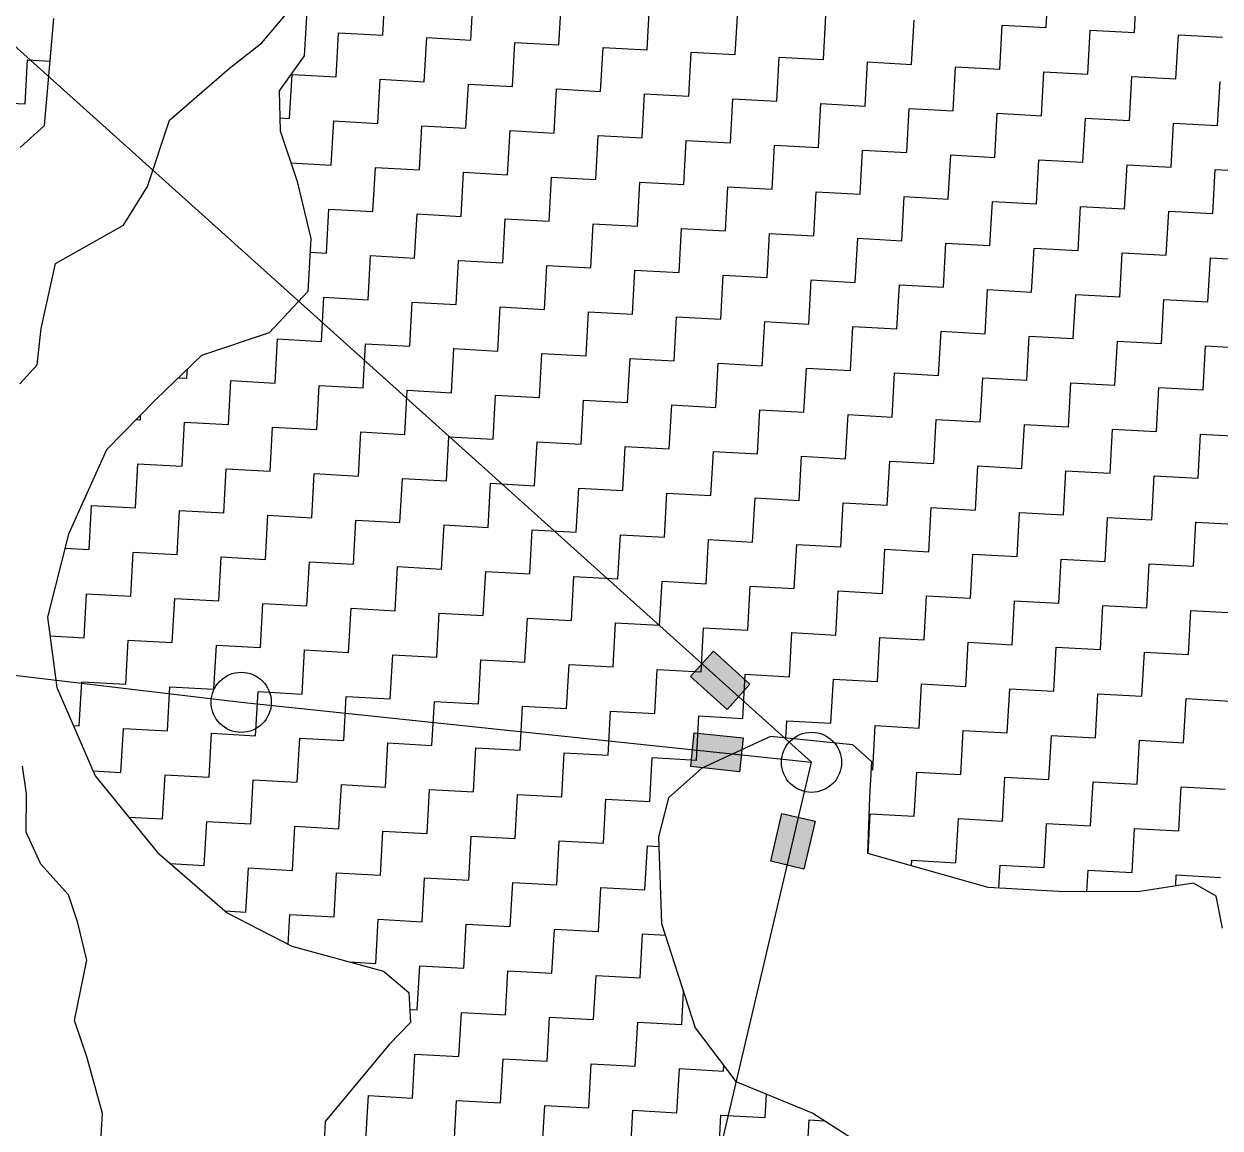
# Model space of a CAD drawing. Header units: metres. Extents: x 277693 to 281059, y 2038920 to 2043234.
# Drawn here: x 279005.1 to 279347, y 2041588.2 to 2041903.7 of the extents above; entities that cross this region are included whole.
import ezdxf

# ---------------------------------------------------------------- set-up
doc = ezdxf.new("R2010")
doc.units = ezdxf.units.M
doc.header["$MEASUREMENT"] = 0
for name, color, linetype in [('LINE_WATER', 4, 'Continuous'), ('POLY_HATCH', 12, 'Continuous'), ('POLY_PARCEL', 6, 'Continuous')]:
    doc.layers.add(name, color=color, linetype=linetype)

msp = doc.modelspace()

# ---------------------------------------------------------------- hatches: boundary and pattern name
for points in [[(279195.68, 2041717.22), (279206.13, 2041707.83), (279212.62, 2041715.06), (279202.18, 2041724.44)], [(279195.69, 2041691.47), (279209.66, 2041690), (279210.67, 2041699.66), (279196.71, 2041701.13)], [(279228.03, 2041662.22), (279231.24, 2041675.9), (279221.78, 2041678.12), (279218.57, 2041664.45)]]:
    msp.add_hatch(color=256).paths.add_polyline_path(points)

# ---------------------------------------------------------------- linework, layer by layer
for points in [[(279202.18, 2041724.44), (279212.62, 2041715.06), (279206.13, 2041707.83), (279195.68, 2041717.22)], [(279196.71, 2041701.13), (279210.67, 2041699.66), (279209.66, 2041690), (279195.69, 2041691.47)], [(279218.57, 2041664.45), (279221.78, 2041678.12), (279231.24, 2041675.9), (279228.03, 2041662.22)]]:
    msp.add_lwpolyline(points, close=True)
for centre in [(279067.25, 2041709.85), (279230.21, 2041692.72)]:
    msp.add_circle(centre, 8.59)
at = {"layer": 'LINE_WATER'}
for p, q in [((279073.09, 2041898.23), (279084.84, 2041912.21)), ((279063.8, 2041890.91), (279073.09, 2041898.23)), ((279046.78, 2041876.17), (279063.8, 2041890.91)), ((279040.5, 2041857.19), (279046.78, 2041876.17)), ((279033.64, 2041846.2), (279040.5, 2041857.19)), ((279014.22, 2041835.26), (279033.64, 2041846.2)), ((279010.06, 2041816.68), (279014.22, 2041835.26)), ((279008.96, 2041806.29), (279010.06, 2041816.68)), ((279003.95, 2041800.82), (279008.96, 2041806.29)), ((279005.86, 2041683.68), (279004.72, 2041691.58)), ((279005.78, 2041672.71), (279005.86, 2041683.68)), ((279009.98, 2041663.6), (279005.78, 2041672.71)), ((279017.86, 2041654.81), (279009.98, 2041663.6)), ((279020.55, 2041646.82), (279017.86, 2041654.81)), ((279023.11, 2041636.23), (279020.55, 2041646.82)), ((279019.62, 2041618.95), (279023.11, 2041636.23)), ((279023.22, 2041608.3), (279019.62, 2041618.95)), ((279027.57, 2041592.39), (279023.22, 2041608.3)), ((279027.14, 2041584.57), (279027.57, 2041592.39))]:
    msp.add_line(p, q, dxfattribs=at)
at = {"layer": 'POLY_HATCH', "linetype": 'Continuous'}
for p, q in [((279297.29, 2041902.63), (279297.99, 2041915.22)), ((279107.67, 2041900.45), (279108.36, 2041913.05)), ((279132.86, 2041899.06), (279133.55, 2041911.66)), ((279322.48, 2041901.24), (279323.18, 2041913.84)), ((279158.05, 2041897.68), (279158.74, 2041910.27)), ((279183.24, 2041896.29), (279183.93, 2041908.88)), ((279208.43, 2041894.9), (279209.12, 2041907.49)), ((279233.62, 2041893.51), (279234.31, 2041906.1)), ((279258.81, 2041892.12), (279259.51, 2041904.71)), ((279284, 2041890.73), (279284.7, 2041903.32)), ((279284.7, 2041903.32), (279297.29, 2041902.63)), ((279309.19, 2041889.34), (279309.89, 2041901.93)), ((279309.89, 2041901.93), (279322.48, 2041901.24)), ((279094.38, 2041888.55), (279095.07, 2041901.15)), ((279095.07, 2041901.15), (279107.67, 2041900.45)), ((279119.57, 2041887.16), (279120.26, 2041899.76)), ((279120.26, 2041899.76), (279132.86, 2041899.06)), ((279144.76, 2041885.77), (279145.45, 2041898.37)), ((279145.45, 2041898.37), (279158.05, 2041897.68)), ((279334.38, 2041887.95), (279335.08, 2041900.55)), ((279335.08, 2041900.55), (279347.67, 2041899.85)), ((279169.95, 2041884.39), (279170.64, 2041896.98)), ((279170.64, 2041896.98), (279183.24, 2041896.29)), ((279195.14, 2041883), (279195.83, 2041895.59)), ((279195.83, 2041895.59), (279208.43, 2041894.9)), ((279005.51, 2041880.82), (279006.21, 2041893.42)), ((279006.21, 2041893.42), (279012.64, 2041893.06)), ((279220.33, 2041881.61), (279221.02, 2041894.2)), ((279221.02, 2041894.2), (279233.62, 2041893.51)), ((279245.52, 2041880.22), (279246.22, 2041892.81)), ((279246.22, 2041892.81), (279258.81, 2041892.12)), ((279270.71, 2041878.83), (279271.41, 2041891.42)), ((279271.41, 2041891.42), (279284, 2041890.73)), ((279081.09, 2041876.65), (279081.78, 2041889.25)), ((279081.78, 2041889.25), (279094.38, 2041888.55)), ((279106.28, 2041875.26), (279106.97, 2041887.86)), ((279106.97, 2041887.86), (279119.57, 2041887.16)), ((279295.9, 2041877.44), (279296.6, 2041890.03)), ((279296.6, 2041890.03), (279309.19, 2041889.34)), ((279321.09, 2041876.05), (279321.79, 2041888.64)), ((279321.79, 2041888.64), (279334.38, 2041887.95)), ((279131.47, 2041873.87), (279132.16, 2041886.47)), ((279132.16, 2041886.47), (279144.76, 2041885.77)), ((279156.66, 2041872.48), (279157.35, 2041885.08)), ((279157.35, 2041885.08), (279169.95, 2041884.39)), ((279346.28, 2041874.66), (279346.98, 2041887.25)), ((278992.92, 2041881.52), (279005.51, 2041880.82)), ((279181.85, 2041871.1), (279182.54, 2041883.69)), ((279182.54, 2041883.69), (279195.14, 2041883)), ((279207.04, 2041869.71), (279207.73, 2041882.3)), ((279207.73, 2041882.3), (279220.33, 2041881.61)), ((279232.23, 2041868.32), (279232.93, 2041880.91)), ((279232.93, 2041880.91), (279245.52, 2041880.22)), ((279257.42, 2041866.93), (279258.12, 2041879.52)), ((279258.12, 2041879.52), (279270.71, 2041878.83)), ((279282.61, 2041865.54), (279283.31, 2041878.13)), ((279283.31, 2041878.13), (279295.9, 2041877.44)), ((279078.28, 2041876.81), (279081.09, 2041876.65)), ((279092.99, 2041863.36), (279093.68, 2041875.96)), ((279093.68, 2041875.96), (279106.28, 2041875.26)), ((279118.18, 2041861.97), (279118.87, 2041874.57)), ((279118.87, 2041874.57), (279131.47, 2041873.87)), ((279307.8, 2041864.15), (279308.5, 2041876.74)), ((279308.5, 2041876.74), (279321.09, 2041876.05)), ((279332.99, 2041862.76), (279333.69, 2041875.35)), ((279333.69, 2041875.35), (279346.28, 2041874.66)), ((279143.37, 2041860.58), (279144.06, 2041873.18)), ((279144.06, 2041873.18), (279156.66, 2041872.48)), ((279168.56, 2041859.19), (279169.25, 2041871.79)), ((279169.25, 2041871.79), (279181.85, 2041871.1)), ((279193.75, 2041857.8), (279194.44, 2041870.4)), ((279194.44, 2041870.4), (279207.04, 2041869.71)), ((279218.94, 2041856.42), (279219.63, 2041869.01)), ((279219.63, 2041869.01), (279232.23, 2041868.32)), ((279244.13, 2041855.03), (279244.83, 2041867.62)), ((279244.83, 2041867.62), (279257.42, 2041866.93)), ((279081.47, 2041864), (279092.99, 2041863.36)), ((279269.32, 2041853.64), (279270.02, 2041866.23)), ((279270.02, 2041866.23), (279282.61, 2041865.54)), ((279294.51, 2041852.25), (279295.21, 2041864.84)), ((279295.21, 2041864.84), (279307.8, 2041864.15)), ((279104.89, 2041850.07), (279105.58, 2041862.67)), ((279105.58, 2041862.67), (279118.18, 2041861.97)), ((279130.08, 2041848.68), (279130.77, 2041861.28)), ((279130.77, 2041861.28), (279143.37, 2041860.58)), ((279319.7, 2041850.86), (279320.4, 2041863.45)), ((279320.4, 2041863.45), (279332.99, 2041862.76)), ((279344.89, 2041849.47), (279345.59, 2041862.06)), ((279345.59, 2041862.06), (279358.18, 2041861.37)), ((279155.27, 2041847.29), (279155.96, 2041859.89)), ((279155.96, 2041859.89), (279168.56, 2041859.19)), ((279180.46, 2041845.9), (279181.15, 2041858.5)), ((279181.15, 2041858.5), (279193.75, 2041857.8)), ((279205.65, 2041844.51), (279206.34, 2041857.11)), ((279206.34, 2041857.11), (279218.94, 2041856.42)), ((279230.84, 2041843.13), (279231.54, 2041855.72)), ((279231.54, 2041855.72), (279244.13, 2041855.03)), ((279256.03, 2041841.74), (279256.73, 2041854.33)), ((279256.73, 2041854.33), (279269.32, 2041853.64)), ((279091.6, 2041838.17), (279092.29, 2041850.77)), ((279092.29, 2041850.77), (279104.89, 2041850.07)), ((279281.22, 2041840.35), (279281.92, 2041852.94)), ((279281.92, 2041852.94), (279294.51, 2041852.25)), ((279306.41, 2041838.96), (279307.11, 2041851.55)), ((279307.11, 2041851.55), (279319.7, 2041850.86)), ((279331.6, 2041837.57), (279332.3, 2041850.16)), ((279332.3, 2041850.16), (279344.89, 2041849.47)), ((279116.79, 2041836.78), (279117.48, 2041849.38)), ((279117.48, 2041849.38), (279130.08, 2041848.68)), ((279141.98, 2041835.39), (279142.67, 2041847.99)), ((279142.67, 2041847.99), (279155.27, 2041847.29)), ((279167.17, 2041834), (279167.86, 2041846.6)), ((279167.86, 2041846.6), (279180.46, 2041845.9)), ((279192.36, 2041832.61), (279193.05, 2041845.21)), ((279193.05, 2041845.21), (279205.65, 2041844.51)), ((279217.55, 2041831.22), (279218.25, 2041843.82)), ((279218.25, 2041843.82), (279230.84, 2041843.13)), ((279242.74, 2041829.84), (279243.44, 2041842.43)), ((279243.44, 2041842.43), (279256.03, 2041841.74)), ((279267.93, 2041828.45), (279268.63, 2041841.04)), ((279268.63, 2041841.04), (279281.22, 2041840.35)), ((279086.91, 2041838.43), (279091.6, 2041838.17)), ((279103.5, 2041824.88), (279104.19, 2041837.48)), ((279104.19, 2041837.48), (279116.79, 2041836.78)), ((279293.12, 2041827.06), (279293.82, 2041839.65)), ((279293.82, 2041839.65), (279306.41, 2041838.96)), ((279318.31, 2041825.67), (279319.01, 2041838.26)), ((279319.01, 2041838.26), (279331.6, 2041837.57)), ((279343.5, 2041824.28), (279344.2, 2041836.87)), ((279344.2, 2041836.87), (279356.79, 2041836.18)), ((279128.69, 2041823.49), (279129.38, 2041836.09)), ((279129.38, 2041836.09), (279141.98, 2041835.39)), ((279153.88, 2041822.1), (279154.57, 2041834.7)), ((279154.57, 2041834.7), (279167.17, 2041834)), ((279179.07, 2041820.71), (279179.76, 2041833.31)), ((279179.76, 2041833.31), (279192.36, 2041832.61)), ((279204.26, 2041819.32), (279204.96, 2041831.92)), ((279204.96, 2041831.92), (279217.55, 2041831.22)), ((279229.45, 2041817.93), (279230.15, 2041830.53)), ((279230.15, 2041830.53), (279242.74, 2041829.84)), ((279254.64, 2041816.55), (279255.34, 2041829.14)), ((279255.34, 2041829.14), (279267.93, 2041828.45)), ((279279.83, 2041815.16), (279280.53, 2041827.75)), ((279280.53, 2041827.75), (279293.12, 2041827.06)), ((279305.02, 2041813.77), (279305.72, 2041826.36)), ((279305.72, 2041826.36), (279318.31, 2041825.67)), ((279090.21, 2041812.98), (279090.9, 2041825.58)), ((279090.9, 2041825.58), (279103.5, 2041824.88)), ((279115.4, 2041811.59), (279116.09, 2041824.19)), ((279116.09, 2041824.19), (279128.69, 2041823.49)), ((279140.59, 2041810.2), (279141.28, 2041822.8)), ((279141.28, 2041822.8), (279153.88, 2041822.1)), ((279330.21, 2041812.38), (279330.91, 2041824.97)), ((279330.91, 2041824.97), (279343.5, 2041824.28)), ((279165.78, 2041808.81), (279166.47, 2041821.41)), ((279166.47, 2041821.41), (279179.07, 2041820.71)), ((279190.97, 2041807.42), (279191.67, 2041820.02)), ((279191.67, 2041820.02), (279204.26, 2041819.32)), ((279216.16, 2041806.03), (279216.86, 2041818.63)), ((279216.86, 2041818.63), (279229.45, 2041817.93)), ((279241.35, 2041804.64), (279242.05, 2041817.24)), ((279242.05, 2041817.24), (279254.64, 2041816.55)), ((279266.54, 2041803.26), (279267.24, 2041815.85)), ((279267.24, 2041815.85), (279279.83, 2041815.16)), ((279076.92, 2041801.08), (279077.61, 2041813.68)), ((279077.61, 2041813.68), (279090.21, 2041812.98)), ((279291.73, 2041801.87), (279292.43, 2041814.46)), ((279292.43, 2041814.46), (279305.02, 2041813.77)), ((279316.92, 2041800.48), (279317.62, 2041813.07)), ((279317.62, 2041813.07), (279330.21, 2041812.38)), ((279102.11, 2041799.69), (279102.8, 2041812.29)), ((279102.8, 2041812.29), (279115.4, 2041811.59)), ((279127.3, 2041798.3), (279127.99, 2041810.9)), ((279127.99, 2041810.9), (279140.59, 2041810.2)), ((279152.49, 2041796.91), (279153.18, 2041809.51)), ((279153.18, 2041809.51), (279165.78, 2041808.81)), ((279342.12, 2041799.09), (279342.81, 2041811.68)), ((279342.81, 2041811.68), (279355.41, 2041810.99)), ((279177.68, 2041795.52), (279178.38, 2041808.12)), ((279178.38, 2041808.12), (279190.97, 2041807.42)), ((279202.87, 2041794.13), (279203.57, 2041806.73)), ((279203.57, 2041806.73), (279216.16, 2041806.03)), ((279049.28, 2041802.6), (279051.73, 2041802.47)), ((279051.73, 2041802.47), (279051.87, 2041805.1)), ((279228.06, 2041792.74), (279228.76, 2041805.34)), ((279228.76, 2041805.34), (279241.35, 2041804.64)), ((279253.25, 2041791.35), (279253.95, 2041803.95)), ((279253.95, 2041803.95), (279266.54, 2041803.26)), ((279278.44, 2041789.97), (279279.14, 2041802.56)), ((279279.14, 2041802.56), (279291.73, 2041801.87)), ((279063.63, 2041789.18), (279064.32, 2041801.77)), ((279064.32, 2041801.77), (279076.92, 2041801.08)), ((279088.82, 2041787.79), (279089.51, 2041800.39)), ((279089.51, 2041800.39), (279102.11, 2041799.69)), ((279114.01, 2041786.4), (279114.7, 2041799)), ((279114.7, 2041799), (279127.3, 2041798.3)), ((279303.63, 2041788.58), (279304.33, 2041801.17)), ((279304.33, 2041801.17), (279316.92, 2041800.48)), ((279328.83, 2041787.19), (279329.52, 2041799.78)), ((279329.52, 2041799.78), (279342.12, 2041799.09)), ((279139.2, 2041785.01), (279139.89, 2041797.61)), ((279139.89, 2041797.61), (279152.49, 2041796.91)), ((279164.39, 2041783.62), (279165.09, 2041796.22)), ((279165.09, 2041796.22), (279177.68, 2041795.52)), ((279038.44, 2041790.57), (279038.51, 2041791.97)), ((279189.58, 2041782.23), (279190.28, 2041794.83)), ((279190.28, 2041794.83), (279202.87, 2041794.13)), ((279214.77, 2041780.84), (279215.47, 2041793.44)), ((279215.47, 2041793.44), (279228.06, 2041792.74)), ((279239.96, 2041779.45), (279240.66, 2041792.05)), ((279240.66, 2041792.05), (279253.25, 2041791.35)), ((279037.21, 2041790.64), (279038.44, 2041790.57)), ((279050.34, 2041777.28), (279051.03, 2041789.87)), ((279051.03, 2041789.87), (279063.63, 2041789.18)), ((279075.53, 2041775.89), (279076.22, 2041788.48)), ((279076.22, 2041788.48), (279088.82, 2041787.79)), ((279265.15, 2041778.06), (279265.85, 2041790.66)), ((279265.85, 2041790.66), (279278.44, 2041789.97)), ((279290.34, 2041776.68), (279291.04, 2041789.27)), ((279291.04, 2041789.27), (279303.63, 2041788.58)), ((279100.72, 2041774.5), (279101.41, 2041787.1)), ((279101.41, 2041787.1), (279114.01, 2041786.4)), ((279125.91, 2041773.11), (279126.6, 2041785.71)), ((279126.6, 2041785.71), (279139.2, 2041785.01)), ((279315.54, 2041775.29), (279316.23, 2041787.88)), ((279316.23, 2041787.88), (279328.83, 2041787.19)), ((279340.73, 2041773.9), (279341.42, 2041786.49)), ((279341.42, 2041786.49), (279354.02, 2041785.8)), ((279151.1, 2041771.72), (279151.8, 2041784.32)), ((279151.8, 2041784.32), (279164.39, 2041783.62)), ((279176.29, 2041770.33), (279176.99, 2041782.93)), ((279176.99, 2041782.93), (279189.58, 2041782.23)), ((279201.48, 2041768.94), (279202.18, 2041781.54)), ((279202.18, 2041781.54), (279214.77, 2041780.84)), ((279226.67, 2041767.55), (279227.37, 2041780.15)), ((279227.37, 2041780.15), (279239.96, 2041779.45)), ((279251.86, 2041766.16), (279252.56, 2041778.76)), ((279252.56, 2041778.76), (279265.15, 2041778.06)), ((279037.05, 2041765.38), (279037.74, 2041777.97)), ((279037.74, 2041777.97), (279050.34, 2041777.28)), ((279062.24, 2041763.99), (279062.93, 2041776.58)), ((279062.93, 2041776.58), (279075.53, 2041775.89)), ((279087.43, 2041762.6), (279088.12, 2041775.19)), ((279088.12, 2041775.19), (279100.72, 2041774.5)), ((279277.05, 2041764.77), (279277.75, 2041777.37)), ((279277.75, 2041777.37), (279290.34, 2041776.68)), ((279302.25, 2041763.39), (279302.94, 2041775.98)), ((279302.94, 2041775.98), (279315.54, 2041775.29)), ((279112.62, 2041761.21), (279113.31, 2041773.81)), ((279113.31, 2041773.81), (279125.91, 2041773.11)), ((279137.81, 2041759.82), (279138.51, 2041772.42)), ((279138.51, 2041772.42), (279151.1, 2041771.72)), ((279327.44, 2041762), (279328.13, 2041774.59)), ((279328.13, 2041774.59), (279340.73, 2041773.9)), ((279163, 2041758.43), (279163.7, 2041771.03)), ((279163.7, 2041771.03), (279176.29, 2041770.33)), ((279188.19, 2041757.04), (279188.89, 2041769.64)), ((279188.89, 2041769.64), (279201.48, 2041768.94)), ((279213.38, 2041755.65), (279214.08, 2041768.25)), ((279214.08, 2041768.25), (279226.67, 2041767.55)), ((279023.76, 2041753.48), (279024.45, 2041766.07)), ((279024.45, 2041766.07), (279037.05, 2041765.38)), ((279048.95, 2041752.09), (279049.64, 2041764.68)), ((279049.64, 2041764.68), (279062.24, 2041763.99)), ((279238.57, 2041754.26), (279239.27, 2041766.86)), ((279239.27, 2041766.86), (279251.86, 2041766.16)), ((279263.76, 2041752.87), (279264.46, 2041765.47)), ((279264.46, 2041765.47), (279277.05, 2041764.77)), ((279074.14, 2041750.7), (279074.83, 2041763.29)), ((279074.83, 2041763.29), (279087.43, 2041762.6)), ((279099.33, 2041749.31), (279100.02, 2041761.9)), ((279100.02, 2041761.9), (279112.62, 2041761.21)), ((279288.96, 2041751.48), (279289.65, 2041764.08)), ((279289.65, 2041764.08), (279302.25, 2041763.39)), ((279314.15, 2041750.09), (279314.84, 2041762.69)), ((279314.84, 2041762.69), (279327.44, 2041762)), ((279339.34, 2041748.71), (279340.03, 2041761.3)), ((279340.03, 2041761.3), (279352.63, 2041760.61)), ((279124.52, 2041747.92), (279125.22, 2041760.52)), ((279125.22, 2041760.52), (279137.81, 2041759.82)), ((279149.71, 2041746.53), (279150.41, 2041759.13)), ((279150.41, 2041759.13), (279163, 2041758.43)), ((279174.9, 2041745.14), (279175.6, 2041757.74)), ((279175.6, 2041757.74), (279188.19, 2041757.04)), ((279200.09, 2041743.75), (279200.79, 2041756.35)), ((279200.79, 2041756.35), (279213.38, 2041755.65)), ((279225.28, 2041742.36), (279225.98, 2041754.96)), ((279225.98, 2041754.96), (279238.57, 2041754.26)), ((279016.88, 2041753.86), (279023.76, 2041753.48)), ((279035.66, 2041740.19), (279036.35, 2041752.78)), ((279036.35, 2041752.78), (279048.95, 2041752.09)), ((279060.85, 2041738.8), (279061.54, 2041751.39)), ((279061.54, 2041751.39), (279074.14, 2041750.7)), ((279250.47, 2041740.97), (279251.17, 2041753.57)), ((279251.17, 2041753.57), (279263.76, 2041752.87)), ((279275.67, 2041739.58), (279276.36, 2041752.18)), ((279276.36, 2041752.18), (279288.96, 2041751.48)), ((279086.04, 2041737.41), (279086.73, 2041750)), ((279086.73, 2041750), (279099.33, 2041749.31)), ((279111.23, 2041736.02), (279111.93, 2041748.61)), ((279111.93, 2041748.61), (279124.52, 2041747.92)), ((279300.86, 2041738.19), (279301.55, 2041750.79)), ((279301.55, 2041750.79), (279314.15, 2041750.09)), ((279326.05, 2041736.8), (279326.74, 2041749.4)), ((279326.74, 2041749.4), (279339.34, 2041748.71)), ((279136.42, 2041734.63), (279137.12, 2041747.23)), ((279137.12, 2041747.23), (279149.71, 2041746.53)), ((279161.61, 2041733.24), (279162.31, 2041745.84)), ((279162.31, 2041745.84), (279174.9, 2041745.14)), ((279186.8, 2041731.85), (279187.5, 2041744.45)), ((279187.5, 2041744.45), (279200.09, 2041743.75)), ((279022.37, 2041728.29), (279023.06, 2041740.88)), ((279023.06, 2041740.88), (279035.66, 2041740.19)), ((279211.99, 2041730.46), (279212.69, 2041743.06)), ((279212.69, 2041743.06), (279225.28, 2041742.36)), ((279237.18, 2041729.07), (279237.88, 2041741.67)), ((279237.88, 2041741.67), (279250.47, 2041740.97)), ((279047.56, 2041726.9), (279048.25, 2041739.49)), ((279048.25, 2041739.49), (279060.85, 2041738.8)), ((279072.75, 2041725.51), (279073.44, 2041738.1)), ((279073.44, 2041738.1), (279086.04, 2041737.41)), ((279262.38, 2041727.68), (279263.07, 2041740.28)), ((279263.07, 2041740.28), (279275.67, 2041739.58)), ((279287.57, 2041726.29), (279288.26, 2041738.89)), ((279288.26, 2041738.89), (279300.86, 2041738.19)), ((279312.76, 2041724.9), (279313.45, 2041737.5)), ((279313.45, 2041737.5), (279326.05, 2041736.8)), ((279097.94, 2041724.12), (279098.63, 2041736.71)), ((279098.63, 2041736.71), (279111.23, 2041736.02)), ((279123.13, 2041722.73), (279123.83, 2041735.32)), ((279123.83, 2041735.32), (279136.42, 2041734.63)), ((279148.32, 2041721.34), (279149.02, 2041733.94)), ((279149.02, 2041733.94), (279161.61, 2041733.24)), ((279337.95, 2041723.51), (279338.64, 2041736.11)), ((279338.64, 2041736.11), (279351.24, 2041735.42)), ((279173.51, 2041719.95), (279174.21, 2041732.55)), ((279174.21, 2041732.55), (279186.8, 2041731.85)), ((279198.7, 2041718.56), (279199.4, 2041731.16)), ((279199.4, 2041731.16), (279211.99, 2041730.46)), ((279012.57, 2041728.83), (279022.37, 2041728.29)), ((279034.27, 2041715), (279034.96, 2041727.59)), ((279034.96, 2041727.59), (279047.56, 2041726.9)), ((279223.89, 2041717.17), (279224.59, 2041729.77)), ((279224.59, 2041729.77), (279237.18, 2041729.07)), ((279249.08, 2041715.78), (279249.78, 2041728.38)), ((279249.78, 2041728.38), (279262.38, 2041727.68)), ((279274.28, 2041714.39), (279274.97, 2041726.99)), ((279274.97, 2041726.99), (279287.57, 2041726.29)), ((279059.46, 2041713.61), (279060.15, 2041726.2)), ((279060.15, 2041726.2), (279072.75, 2041725.51)), ((279084.65, 2041712.22), (279085.34, 2041724.81)), ((279085.34, 2041724.81), (279097.94, 2041724.12)), ((279299.47, 2041713), (279300.16, 2041725.6)), ((279300.16, 2041725.6), (279312.76, 2041724.9)), ((279324.66, 2041711.61), (279325.35, 2041724.21)), ((279325.35, 2041724.21), (279337.95, 2041723.51)), ((279109.84, 2041710.83), (279110.54, 2041723.42)), ((279110.54, 2041723.42), (279123.13, 2041722.73)), ((279135.03, 2041709.44), (279135.73, 2041722.03)), ((279135.73, 2041722.03), (279148.32, 2041721.34)), ((279160.22, 2041708.05), (279160.92, 2041720.64)), ((279160.92, 2041720.64), (279173.51, 2041719.95)), ((279185.41, 2041706.66), (279186.11, 2041719.26)), ((279186.11, 2041719.26), (279198.7, 2041718.56)), ((279210.6, 2041705.27), (279211.3, 2041717.87)), ((279211.3, 2041717.87), (279223.89, 2041717.17)), ((279020.98, 2041703.1), (279021.67, 2041715.69)), ((279021.67, 2041715.69), (279034.27, 2041715)), ((279046.17, 2041701.71), (279046.86, 2041714.3)), ((279046.86, 2041714.3), (279059.46, 2041713.61)), ((279235.79, 2041703.88), (279236.49, 2041716.48)), ((279236.49, 2041716.48), (279249.08, 2041715.78)), ((279260.99, 2041702.49), (279261.68, 2041715.09)), ((279261.68, 2041715.09), (279274.28, 2041714.39)), ((279286.18, 2041701.1), (279286.87, 2041713.7)), ((279286.87, 2041713.7), (279299.47, 2041713)), ((279071.36, 2041700.32), (279072.05, 2041712.91)), ((279072.05, 2041712.91), (279084.65, 2041712.22)), ((279096.55, 2041698.93), (279097.25, 2041711.52)), ((279097.25, 2041711.52), (279109.84, 2041710.83)), ((279121.74, 2041697.54), (279122.44, 2041710.13)), ((279122.44, 2041710.13), (279135.03, 2041709.44)), ((279311.37, 2041699.71), (279312.06, 2041712.31)), ((279312.06, 2041712.31), (279324.66, 2041711.61)), ((279336.56, 2041698.32), (279337.25, 2041710.92)), ((279337.25, 2041710.92), (279349.85, 2041710.22)), ((279146.93, 2041696.15), (279147.63, 2041708.74)), ((279147.63, 2041708.74), (279160.22, 2041708.05)), ((279172.12, 2041694.76), (279172.82, 2041707.35)), ((279172.82, 2041707.35), (279185.41, 2041706.66)), ((279019.27, 2041703.19), (279020.98, 2041703.1)), ((279197.31, 2041693.37), (279198.01, 2041705.97)), ((279198.01, 2041705.97), (279210.6, 2041705.27)), ((279222.93, 2041699.64), (279223.2, 2041704.58)), ((279223.2, 2041704.58), (279235.79, 2041703.88)), ((279247.7, 2041690.59), (279248.39, 2041703.19)), ((279248.39, 2041703.19), (279260.99, 2041702.49)), ((279032.88, 2041689.81), (279033.57, 2041702.4)), ((279033.57, 2041702.4), (279046.17, 2041701.71)), ((279058.07, 2041688.42), (279058.76, 2041701.01)), ((279058.76, 2041701.01), (279071.36, 2041700.32)), ((279083.26, 2041687.03), (279083.96, 2041699.62)), ((279083.96, 2041699.62), (279096.55, 2041698.93)), ((279272.89, 2041689.2), (279273.58, 2041701.8)), ((279273.58, 2041701.8), (279286.18, 2041701.1)), ((279298.08, 2041687.81), (279298.77, 2041700.41)), ((279298.77, 2041700.41), (279311.37, 2041699.71)), ((279108.45, 2041685.64), (279109.15, 2041698.23)), ((279109.15, 2041698.23), (279121.74, 2041697.54)), ((279133.64, 2041684.25), (279134.34, 2041696.84)), ((279134.34, 2041696.84), (279146.93, 2041696.15)), ((279323.27, 2041686.42), (279323.96, 2041699.02)), ((279323.96, 2041699.02), (279336.56, 2041698.32)), ((279158.83, 2041682.86), (279159.53, 2041695.45)), ((279159.53, 2041695.45), (279172.12, 2041694.76)), ((279184.02, 2041681.47), (279184.72, 2041694.06)), ((279184.72, 2041694.06), (279197.31, 2041693.37)), ((279024.87, 2041690.25), (279032.88, 2041689.81)), ((279247.29, 2041690.61), (279247.7, 2041690.59)), ((279259.6, 2041677.3), (279260.29, 2041689.9)), ((279260.29, 2041689.9), (279272.89, 2041689.2)), ((279044.78, 2041676.52), (279045.47, 2041689.11)), ((279045.47, 2041689.11), (279058.07, 2041688.42)), ((279069.97, 2041675.13), (279070.67, 2041687.72)), ((279070.67, 2041687.72), (279083.26, 2041687.03)), ((279095.16, 2041673.74), (279095.86, 2041686.33)), ((279095.86, 2041686.33), (279108.45, 2041685.64)), ((279284.79, 2041675.91), (279285.48, 2041688.51)), ((279285.48, 2041688.51), (279298.08, 2041687.81)), ((279309.98, 2041674.52), (279310.67, 2041687.12)), ((279310.67, 2041687.12), (279323.27, 2041686.42)), ((279120.35, 2041672.35), (279121.05, 2041684.94)), ((279121.05, 2041684.94), (279133.64, 2041684.25)), ((279145.54, 2041670.96), (279146.24, 2041683.55)), ((279146.24, 2041683.55), (279158.83, 2041682.86)), ((279335.17, 2041673.13), (279335.86, 2041685.73)), ((279335.86, 2041685.73), (279348.46, 2041685.03)), ((279170.73, 2041669.57), (279171.43, 2041682.16)), ((279171.43, 2041682.16), (279184.02, 2041681.47)), ((279035.06, 2041677.05), (279044.78, 2041676.52)), ((279056.68, 2041663.23), (279057.38, 2041675.82)), ((279057.38, 2041675.82), (279069.97, 2041675.13)), ((279246.38, 2041666.68), (279247, 2041678)), ((279247, 2041678), (279259.6, 2041677.3)), ((279271.5, 2041664.01), (279272.19, 2041676.61)), ((279272.19, 2041676.61), (279284.79, 2041675.91)), ((279081.87, 2041661.84), (279082.57, 2041674.43)), ((279082.57, 2041674.43), (279095.16, 2041673.74)), ((279107.06, 2041660.45), (279107.76, 2041673.04)), ((279107.76, 2041673.04), (279120.35, 2041672.35)), ((279296.69, 2041662.62), (279297.38, 2041675.22)), ((279297.38, 2041675.22), (279309.98, 2041674.52)), ((279321.88, 2041661.23), (279322.57, 2041673.83)), ((279322.57, 2041673.83), (279335.17, 2041673.13)), ((279132.25, 2041659.06), (279132.95, 2041671.65)), ((279132.95, 2041671.65), (279145.54, 2041670.96)), ((279157.44, 2041657.67), (279158.14, 2041670.26)), ((279158.14, 2041670.26), (279170.73, 2041669.57)), ((279182.63, 2041656.28), (279183.33, 2041668.87)), ((279183.33, 2041668.87), (279186.61, 2041668.69)), ((279046.97, 2041663.76), (279056.68, 2041663.23)), ((279068.58, 2041649.94), (279069.28, 2041662.53)), ((279069.28, 2041662.53), (279081.87, 2041661.84)), ((279258.82, 2041663.14), (279258.9, 2041664.71)), ((279258.9, 2041664.71), (279271.5, 2041664.01)), ((279283.73, 2041656.76), (279284.09, 2041663.32)), ((279284.09, 2041663.32), (279296.69, 2041662.62)), ((279093.77, 2041648.55), (279094.47, 2041661.14)), ((279094.47, 2041661.14), (279107.06, 2041660.45)), ((279118.96, 2041647.16), (279119.66, 2041659.75)), ((279119.66, 2041659.75), (279132.25, 2041659.06)), ((279308.94, 2041655.77), (279309.28, 2041661.93)), ((279309.28, 2041661.93), (279321.88, 2041661.23)), ((279334.3, 2041657.4), (279334.47, 2041660.54)), ((279334.47, 2041660.54), (279347.07, 2041659.84)), ((279144.15, 2041645.77), (279144.85, 2041658.36)), ((279144.85, 2041658.36), (279157.44, 2041657.67)), ((279169.34, 2041644.38), (279170.04, 2041656.97)), ((279170.04, 2041656.97), (279182.63, 2041656.28)), ((279062.59, 2041650.27), (279068.58, 2041649.94)), ((279080.7, 2041640.67), (279081.18, 2041649.24)), ((279081.18, 2041649.24), (279093.77, 2041648.55)), ((279105.67, 2041635.26), (279106.37, 2041647.85)), ((279106.37, 2041647.85), (279118.96, 2041647.16)), ((279130.86, 2041633.87), (279131.56, 2041646.46)), ((279131.56, 2041646.46), (279144.15, 2041645.77)), ((279156.05, 2041632.48), (279156.75, 2041645.07)), ((279156.75, 2041645.07), (279169.34, 2041644.38)), ((279181.25, 2041631.09), (279181.94, 2041643.68)), ((279181.94, 2041643.68), (279188.46, 2041643.32)), ((279098.19, 2041635.67), (279105.67, 2041635.26)), ((279117.57, 2041621.97), (279118.27, 2041634.56)), ((279118.27, 2041634.56), (279130.86, 2041633.87)), ((279142.76, 2041620.58), (279143.46, 2041633.17)), ((279143.46, 2041633.17), (279156.05, 2041632.48)), ((279167.96, 2041619.19), (279168.65, 2041631.78)), ((279168.65, 2041631.78), (279181.25, 2041631.09)), ((279193.15, 2041617.8), (279193.66, 2041627.2)), ((279115.39, 2041622.09), (279117.57, 2041621.97)), ((279129.47, 2041608.68), (279130.17, 2041621.27)), ((279130.17, 2041621.27), (279142.76, 2041620.58)), ((279154.67, 2041607.29), (279155.36, 2041619.88)), ((279155.36, 2041619.88), (279167.96, 2041619.19)), ((279179.86, 2041605.9), (279180.55, 2041618.49)), ((279180.55, 2041618.49), (279193.15, 2041617.8)), ((279116.18, 2041596.78), (279116.88, 2041609.37)), ((279116.88, 2041609.37), (279129.47, 2041608.68)), ((279141.38, 2041595.39), (279142.07, 2041607.98)), ((279142.07, 2041607.98), (279154.67, 2041607.29)), ((279166.57, 2041594), (279167.26, 2041606.59)), ((279167.26, 2041606.59), (279179.86, 2041605.9)), ((279191.76, 2041592.61), (279192.45, 2041605.2)), ((279192.45, 2041605.2), (279205.05, 2041604.51)), ((279205.05, 2041604.51), (279205.13, 2041606.08)), ((279102.89, 2041584.87), (279103.59, 2041597.47)), ((279103.59, 2041597.47), (279116.18, 2041596.78)), ((279216.95, 2041591.22), (279217.32, 2041597.92)), ((279128.08, 2041583.49), (279128.78, 2041596.08)), ((279128.78, 2041596.08), (279141.38, 2041595.39)), ((279153.28, 2041582.1), (279153.97, 2041594.69)), ((279153.97, 2041594.69), (279166.57, 2041594)), ((279178.47, 2041580.71), (279179.16, 2041593.3)), ((279179.16, 2041593.3), (279191.76, 2041592.61)), ((279203.66, 2041579.32), (279204.35, 2041591.91)), ((279204.35, 2041591.91), (279216.95, 2041591.22)), ((279228.85, 2041577.93), (279229.54, 2041590.52)), ((279229.54, 2041590.52), (279233.99, 2041590.28))]:
    msp.add_line(p, q, dxfattribs=at)
at = {"layer": 'POLY_HATCH'}
for p, q in [((279086.15, 2041910.69), (279085.26, 2041894.6)), ((279011.05, 2041874.63), (279013.69, 2041905.19)), ((279085.26, 2041894.6), (279078.06, 2041884.56)), ((279078.06, 2041884.56), (279078.38, 2041873.16)), ((279004.06, 2041868.37), (279011.05, 2041874.63)), ((279078.38, 2041873.16), (279083.28, 2041858.66)), ((279083.28, 2041858.66), (279087.12, 2041842.32)), ((279087.12, 2041842.32), (279086.29, 2041827.18)), ((279086.29, 2041827.18), (279075.2, 2041815.46)), ((279075.2, 2041815.46), (279055.85, 2041808.94)), ((279055.85, 2041808.94), (279042.82, 2041796.37)), ((279042.82, 2041796.37), (279028.73, 2041781.97)), ((279028.73, 2041781.97), (279017.91, 2041757.89)), ((279017.91, 2041757.89), (279011.86, 2041734.16)), ((279011.86, 2041734.16), (279014.55, 2041714.08)), ((279014.55, 2041714.08), (279025.49, 2041688.81)), ((279218.52, 2041700.09), (279198.86, 2041691.04)), ((279242.05, 2041697.67), (279218.52, 2041700.09)), ((279247.42, 2041692.86), (279242.05, 2041697.67)), ((279246.86, 2041682.76), (279247.42, 2041692.86)), ((279198.86, 2041691.04), (279189.38, 2041682.55)), ((279025.49, 2041688.81), (279043.28, 2041666.96)), ((279189.38, 2041682.55), (279186.51, 2041671.45)), ((279246.28, 2041666.7), (279246.86, 2041682.76)), ((279186.51, 2041671.45), (279187.39, 2041646.62)), ((279043.28, 2041666.96), (279063.21, 2041649.73)), ((279280.68, 2041656.92), (279246.28, 2041666.7)), ((279300.9, 2041655.81), (279280.68, 2041656.92)), ((279323.43, 2041655.69), (279300.9, 2041655.81)), ((279339.34, 2041658.19), (279323.43, 2041655.69)), ((279345.9, 2041654.45), (279339.34, 2041658.19)), ((279347.65, 2041645.35), (279345.9, 2041654.45)), ((279063.21, 2041649.73), (279081.67, 2041640.17)), ((279187.39, 2041646.62), (279197.02, 2041616.81)), ((279081.67, 2041640.17), (279107.86, 2041633.03)), ((279107.86, 2041633.03), (279115.12, 2041626.94)), ((279115.12, 2041626.94), (279115.6, 2041618.37)), ((279115.6, 2041618.37), (279109.55, 2041612.07)), ((279197.02, 2041616.81), (279208.57, 2041601.53)), ((279109.55, 2041612.07), (279091.26, 2041590.1)), ((279208.57, 2041601.53), (279230.61, 2041592.43)), ((279230.61, 2041592.43), (279248.03, 2041581.33)), ((279091.26, 2041590.1), (279090.48, 2041575.92))]:
    msp.add_line(p, q, dxfattribs=at)
at = {"layer": 'POLY_PARCEL'}
for p, q in [((279230.21, 2041692.72), (278996.45, 2041902.8)), ((278798.82, 2041741.96), (279067.25, 2041709.85)), ((279067.25, 2041709.85), (279230.21, 2041692.72)), ((279190.37, 2041523.29), (279230.21, 2041692.72))]:
    msp.add_line(p, q, dxfattribs=at)

doc.saveas('drawing.dxf')
